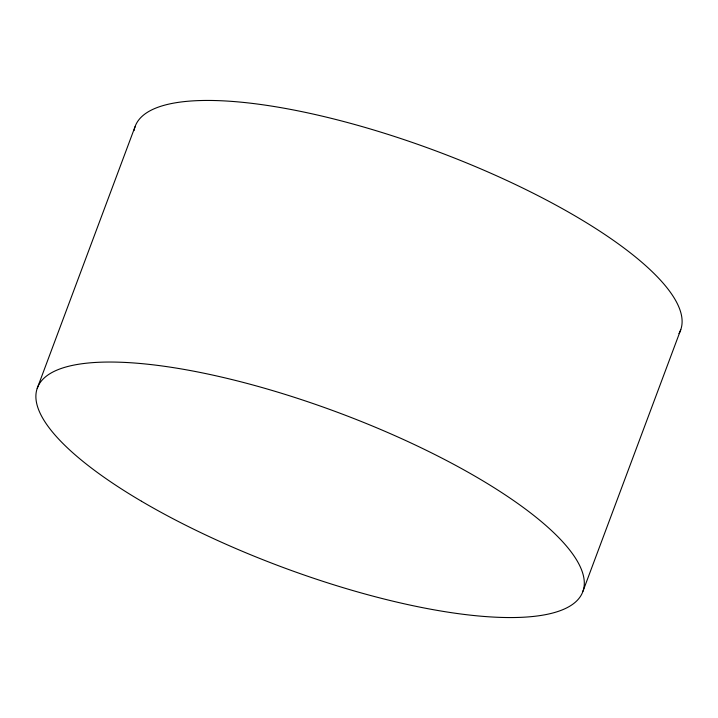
<?xml version="1.0" encoding="UTF-8"?>
<svg xmlns="http://www.w3.org/2000/svg" width="718" height="718" viewBox="0 0 718 718"><rect width="100%" height="100%" fill="white"/><g stroke="black" fill="none" stroke-linecap="round" stroke-linejoin="round"><path stroke-width="1.08" d="M37.228 388.357L135.029 126.772M582.971 591.228L680.772 329.643M134.051 130.604A291.122 82.193 20.5 0 1 435.575 150.798A291.122 82.193 20.5 0 1 678.959 333.619M141.491 501.245A291.122 82.193 20.5 0 0 581.67 594.271A291.122 82.193 20.5 0 0 207.134 373.881A291.122 82.193 20.5 0 0 141.491 501.245"/></g></svg>
